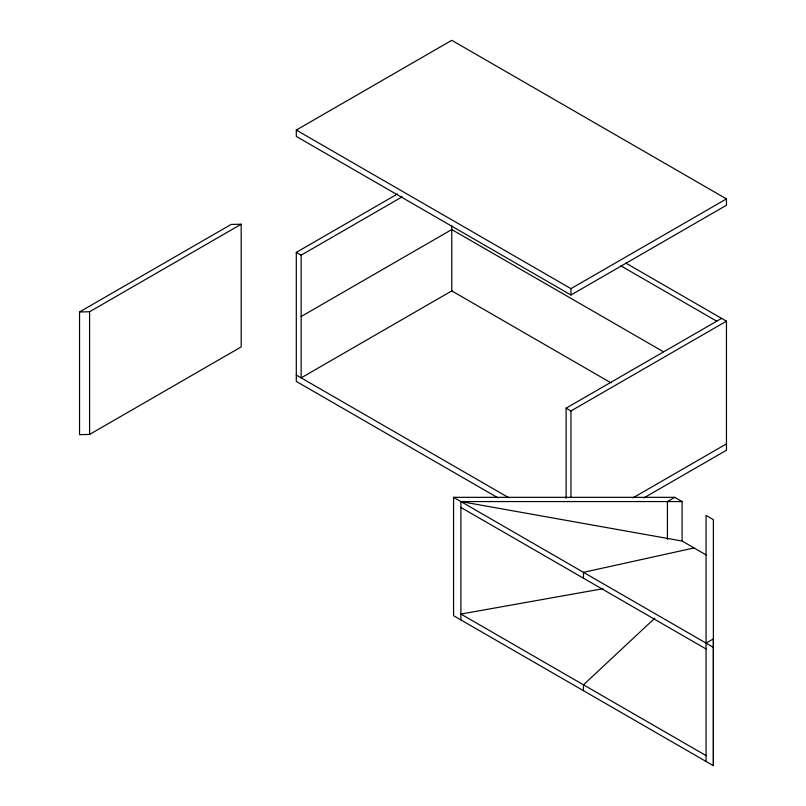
<?xml version="1.0" encoding="UTF-8"?>
<svg xmlns="http://www.w3.org/2000/svg" width="806" height="806" viewBox="0 0 806 806"><rect width="100%" height="100%" fill="white"/><g stroke="black" fill="none" stroke-linecap="round" stroke-linejoin="round"><path stroke-width="1.21" d="M583.473 690.702L583.473 684.828L654.764 618.222M667.428 539.345L667.428 501.564L674.753 497.332L682.088 501.564L682.088 540.604M674.753 497.332L453.566 497.332L453.566 615.693L713.381 765.7L713.381 638.876L706.056 643.107M296.296 130.068L451.773 40.3L726.458 198.891L726.458 205.248L570.97 295.006L296.296 136.426L296.296 130.068L570.97 288.649L726.458 198.891M79.542 311.952L231.141 224.431L241.175 224.239L241.175 346.923L89.587 434.444L79.542 434.635L79.542 311.952L89.587 311.761L241.175 224.239M497.947 497.836L296.296 381.409L296.296 252.369L397.408 193.994M296.296 252.369L301.152 255.18L402.265 196.795M301.152 316.516L451.773 229.559L663.308 351.688M452.287 290.603L301.152 377.863L301.152 255.18M566.114 498.289L566.114 408.158L721.592 318.39M566.114 408.158L570.97 410.959L726.458 321.191L726.458 450.232L643.823 497.937M632.952 497.856L726.458 443.874M706.056 554.881L694.077 547.949L583.473 572.341L583.473 578.204M602.999 588.702L460.901 614.051L706.056 755.595M460.901 619.925L460.901 501.564L682.088 501.564M460.901 501.564L682.088 541.038L694.077 547.949M625.637 262.988L726.458 321.191M620.781 265.799L716.736 321.191M610.968 382.81L451.773 290.895L451.773 225.801M296.296 375.052L508.848 497.765M453.566 497.332L713.381 647.339M460.901 507.437L706.056 648.981M713.381 765.7L713.381 519.638L706.056 515.407L706.056 761.468M570.97 288.649L570.97 295.006M570.97 410.959L570.97 497.332M89.587 311.761L89.587 434.444"/></g></svg>
